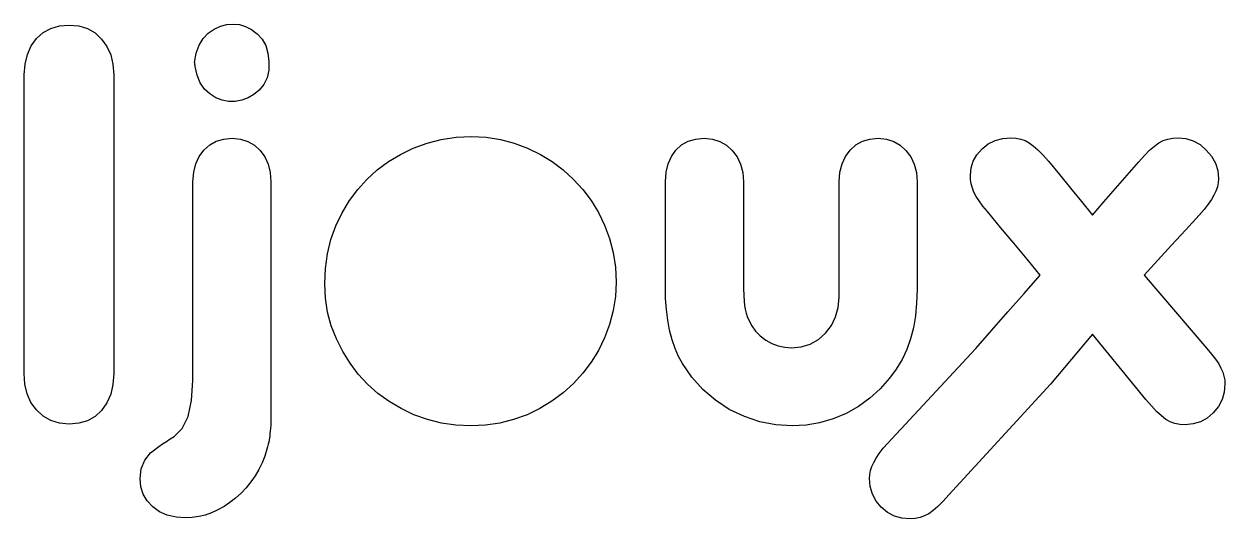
# Model space of a CAD drawing. Extents: x 0 to 100, y 0 to 41.
import ezdxf

# ---------------------------------------------------------------- set-up
doc = ezdxf.new("R2010")
doc.units = 0
doc.layers.add('Layer_1', color=7, linetype='CONTINUOUS')

msp = doc.modelspace()

# ---------------------------------------------------------------- linework, layer by layer
at = {"layer": 'Layer_1', "color": 7}
for points in [[(7.616954, 13.073959), (7.616954, 12.866299), (7.616954, 12.65864), (7.616954, 12.450981), (7.616954, 12.243322), (7.552819, 11.336316), (7.360421, 10.520948), (7.039768, 9.797189), (6.590857, 9.16504), (6.056427, 8.673352), (5.430385, 8.322155), (4.71273, 8.111448), (3.903463, 8.041203), (3.091134, 8.114496), (2.364315, 8.334375), (1.723006, 8.700841), (1.167207, 9.213892), (0.71829, 9.842994), (0.397634, 10.557581), (0.205241, 11.357709), (0.141111, 12.243322), (0.141111, 12.450981), (0.141111, 12.65864), (0.141111, 12.866299), (0.141111, 13.073959), (0.141111, 18.876298), (0.141111, 24.678626), (0.141111, 30.480957), (0.141111, 36.283285), (0.141111, 36.49095), (0.141111, 36.698611), (0.141111, 36.906273), (0.141111, 37.113935), (0.223563, 38.017859), (0.422063, 38.824072), (0.736611, 39.532574), (1.167207, 40.143362), (1.723006, 40.635013), (2.364315, 40.986199), (3.091134, 41.196923), (3.903463, 41.267182), (4.71273, 41.19387), (5.430385, 40.973987), (6.056427, 40.60753), (6.590857, 40.094501), (7.039768, 39.486764), (7.360421, 38.787423), (7.552819, 37.996481), (7.616954, 37.113935), (7.616954, 36.906273), (7.616954, 36.698611), (7.616954, 36.49095), (7.616954, 36.283285), (7.616954, 30.480957), (7.616954, 24.678626), (7.616954, 18.876298), (7.616954, 13.073959)], [(14.35545, 38.141935), (14.493741, 38.920894), (14.727997, 39.586975), (15.05822, 40.140165), (15.484403, 40.580477), (15.986782, 40.933257), (16.500455, 41.178796), (17.025422, 41.317099), (17.561681, 41.348166), (18.092284, 41.297346), (18.60031, 41.144932), (19.085763, 40.890921), (19.548641, 40.535318), (19.966347, 40.086542), (20.271161, 39.553103), (20.463086, 38.935008), (20.54212, 38.232252), (20.525187, 37.506879), (20.384068, 36.866192), (20.118765, 36.310186), (19.729284, 35.838867), (19.283339, 35.474766), (18.803533, 35.195343), (18.28986, 35.000602), (17.742324, 34.890546), (17.186307, 34.896191), (16.647231, 35.003435), (16.125092, 35.212294), (15.619888, 35.522772), (15.171124, 35.937647), (14.818323, 36.459787), (14.561487, 37.089184), (14.400618, 37.825838), (14.389329, 37.904869), (14.37804, 37.983897), (14.366751, 38.062919), (14.355462, 38.14195)], [(20.701203, 11.999002), (20.701203, 11.547052), (20.701203, 11.095073), (20.701203, 10.643094), (20.701203, 10.191143), (20.701201, 9.702504), (20.701198, 9.262745), (20.701201, 8.871867), (20.701203, 8.529842), (20.698155, 8.224449), (20.688983, 7.943497), (20.673715, 7.686957), (20.652351, 7.454886), (20.62791, 7.244151), (20.60347, 7.05176), (20.579029, 6.877685), (20.554617, 6.721955), (20.524072, 6.544832), (20.481318, 6.355489), (20.42635, 6.153926), (20.35917, 5.940171), (20.188149, 5.36297), (19.968269, 4.804114), (19.699532, 4.263602), (19.381936, 3.741378), (19.024631, 3.22223), (18.63679, 2.739715), (18.218413, 2.29386), (17.769499, 1.884638), (17.296147, 1.515124), (16.804476, 1.188367), (16.294484, 0.904339), (15.766167, 0.663095), (15.228686, 0.470704), (14.691208, 0.33329), (14.15373, 0.250825), (13.616252, 0.223449), (12.803926, 0.281474), (12.077108, 0.455549), (11.4358, 0.745673), (10.879997, 1.151819), (10.409705, 1.646555), (10.073778, 2.202363), (9.872224, 2.819245), (9.805038, 3.497199), (9.90276, 4.306471), (10.195933, 5.024106), (10.68455, 5.650159), (11.368614, 6.184575), (11.686216, 6.392235), (12.003817, 6.599894), (12.321416, 6.807581), (12.639018, 7.01524), (13.323082, 7.671802), (13.811699, 8.664321), (14.104869, 9.992741), (14.202594, 11.65709), (14.202594, 15.614893), (14.202594, 19.572692), (14.202594, 23.530492), (14.202594, 27.488292), (14.202594, 27.671522), (14.202594, 27.854752), (14.202594, 28.037982), (14.202594, 28.221218), (14.278938, 29.0091), (14.459117, 29.711483), (14.743125, 30.328362), (15.130966, 30.859747), (15.607366, 31.287274), (16.157059, 31.592658), (16.780047, 31.775891), (17.476329, 31.836981), (18.172605, 31.77284), (18.795588, 31.580438), (19.345284, 31.259791), (19.821692, 30.810889), (20.206473, 30.282557), (20.481318, 29.674834), (20.646229, 28.987719), (20.701201, 28.221218), (20.701201, 28.037982), (20.701201, 27.854752), (20.701201, 27.671522), (20.701201, 27.488292), (20.701201, 23.616), (20.701201, 19.743705), (20.701201, 15.871416), (20.701201, 11.999115)], [(37.402745, 31.983477), (38.630386, 31.922384), (39.821386, 31.739151), (40.975746, 31.433767), (42.093467, 31.006246), (43.1562, 30.496239), (44.145646, 29.894623), (45.061804, 29.201401), (45.904681, 28.416572), (46.68951, 27.573698), (47.382732, 26.657537), (47.984345, 25.668091), (48.494352, 24.605358), (48.921879, 23.484583), (49.22726, 22.32106), (49.410496, 21.114791), (49.471588, 19.865769), (49.410496, 18.659489), (49.22726, 17.483754), (48.921879, 16.338561), (48.494352, 15.223911), (47.984345, 14.179479), (47.382732, 13.196133), (46.68951, 12.273887), (45.904681, 11.412686), (45.040429, 10.64617), (44.108999, 9.959044), (43.11039, 9.351335), (42.044606, 8.823015), (40.926885, 8.416869), (39.772525, 8.126744), (38.581525, 7.952669), (37.353881, 7.894645), (36.123172, 7.952669), (34.923002, 8.126744), (33.753377, 8.416869), (32.614294, 8.823015), (31.548496, 9.32997), (30.549884, 9.922411), (29.61846, 10.600365), (28.75422, 11.363833), (27.987701, 12.203642), (27.300581, 13.110647), (26.692866, 14.084822), (26.164549, 15.126185), (25.73701, 16.219464), (25.431623, 17.349388), (25.248393, 18.515962), (25.187315, 19.719188), (25.24534, 20.992637), (25.419409, 22.223338), (25.709525, 23.41129), (26.115688, 24.556494), (26.644005, 25.640606), (27.251719, 26.645322), (27.93884, 27.570644), (28.705358, 28.416572), (29.569596, 29.201401), (30.50102, 29.894623), (31.499632, 30.496239), (32.565433, 31.006246), (33.710623, 31.433767), (34.898573, 31.739151), (36.129279, 31.922384), (37.402745, 31.983477)], [(60.063899, 20.012335), (60.069995, 19.331319), (60.088312, 18.754135), (60.118854, 18.280789), (60.16161, 17.911281), (60.21963, 17.596725), (60.295973, 17.288284), (60.390645, 16.985959), (60.503644, 16.689736), (60.757108, 16.219438), (61.07776, 15.785792), (61.465604, 15.38879), (61.920634, 15.028438), (62.439781, 14.750528), (62.971149, 14.552041), (63.51474, 14.432943), (64.070549, 14.393235), (64.888974, 14.469576), (65.634111, 14.698627), (66.305963, 15.08035), (66.904529, 15.61478), (67.396193, 16.259135), (67.747382, 16.970683), (67.958101, 17.749421), (68.028346, 18.595343), (68.028346, 18.900727), (68.028346, 19.206114), (68.028346, 19.511501), (68.028346, 19.816888), (68.028346, 21.734709), (68.028346, 23.652531), (68.028346, 25.570352), (68.028346, 27.488179), (68.028346, 27.671409), (68.028346, 27.854639), (68.028346, 28.037869), (68.028346, 28.221105), (68.104684, 29.008987), (68.284858, 29.711371), (68.568869, 30.328249), (68.956719, 30.859634), (69.43311, 31.287161), (69.9828, 31.592545), (70.605791, 31.775778), (71.302081, 31.836868), (71.976973, 31.772727), (72.584688, 31.580325), (73.125223, 31.259678), (73.598583, 30.810776), (74.004732, 30.282444), (74.294845, 29.674721), (74.468919, 28.987606), (74.526956, 28.221105), (74.526956, 28.037869), (74.526956, 27.854639), (74.526956, 27.671409), (74.526956, 27.488179), (74.526956, 25.435986), (74.526956, 23.383793), (74.526956, 21.3316), (74.526956, 19.279407), (74.493351, 18.121994), (74.39257, 17.043976), (74.224611, 16.045369), (73.989478, 15.12616), (73.677972, 14.261917), (73.280964, 13.428204), (72.79846, 12.625056), (72.230454, 11.852416), (71.454764, 10.972927), (70.593574, 10.191115), (69.646882, 9.507065), (68.614688, 8.92072), (67.527506, 8.471817), (66.4159, 8.151156), (65.279868, 7.958765), (64.11941, 7.894616), (62.766544, 7.98013), (61.444223, 8.23667), (60.152444, 8.664208), (58.891207, 9.262745), (57.730737, 10.032337), (56.692425, 10.924046), (55.776269, 11.937929), (54.982268, 13.073959), (54.658559, 13.669476), (54.371497, 14.332162), (54.121081, 15.062028), (53.907312, 15.859091), (53.757672, 16.705004), (53.650786, 17.581459), (53.586654, 18.488454), (53.56529, 19.425996), (53.56529, 21.441543), (53.56529, 23.457086), (53.56529, 25.47263), (53.56529, 27.488179), (53.56529, 27.671409), (53.56529, 27.854639), (53.56529, 28.037869), (53.56529, 28.221105), (53.63858, 29.008987), (53.809598, 29.711371), (54.078338, 30.328249), (54.444801, 30.859634), (54.921201, 31.287161), (55.470893, 31.592545), (56.093882, 31.775778), (56.790164, 31.836868), (57.48644, 31.772727), (58.109426, 31.580325), (58.659121, 31.259678), (59.135526, 30.810776), (59.541684, 30.282444), (59.8318, 29.674721), (60.005874, 28.987606), (60.063899, 28.221105), (60.063899, 28.037869), (60.063899, 27.854639), (60.063899, 27.671409), (60.063899, 27.488179), (60.063899, 25.619216), (60.063899, 23.750253), (60.063899, 21.881296), (60.063899, 20.012335)], [(92.995163, 29.8824), (93.46545, 30.401542), (93.899093, 30.835185), (94.296097, 31.183332), (94.656461, 31.445976), (95.032076, 31.638356), (95.426022, 31.775775), (95.838295, 31.858232), (96.268898, 31.885721), (96.928519, 31.821574), (97.539288, 31.629181), (98.101201, 31.308528), (98.614261, 30.859626), (99.063167, 30.343512), (99.383816, 29.772432), (99.576213, 29.146398), (99.640356, 28.465402), (99.615916, 28.123354), (99.54262, 27.781323), (99.420468, 27.439293), (99.249464, 27.09727), (99.044845, 26.736906), (98.773048, 26.339902), (98.434073, 25.906256), (98.027922, 25.435975), (96.879672, 24.19), (95.731423, 22.944023), (94.583171, 21.698054), (93.434922, 20.452077), (94.741972, 18.925151), (96.049025, 17.398218), (97.356075, 15.871294), (98.663125, 14.344354), (99.06622, 13.874059), (99.396034, 13.440424), (99.652562, 13.043422), (99.835806, 12.683081), (99.985432, 12.36242), (100.092312, 12.035635), (100.156447, 11.702782), (100.17784, 11.363805), (100.11675, 10.701119), (99.933514, 10.081189), (99.628133, 9.503989), (99.200606, 8.969573), (98.687546, 8.542034), (98.125633, 8.236641), (97.514867, 8.053423), (96.855243, 7.99235), (96.42464, 8.019725), (96.012367, 8.102163), (95.618421, 8.239605), (95.242806, 8.431996), (94.882442, 8.719044), (94.485437, 9.091634), (94.051795, 9.549709), (93.581508, 10.093297), (92.469905, 11.449205), (91.358302, 12.805114), (90.246697, 14.161022), (89.135094, 15.516933), (87.974627, 14.136582), (86.814163, 12.756261), (85.653697, 11.375912), (77.170935, 2.144339), (76.700637, 1.625191), (76.266988, 1.191528), (75.869989, 0.843379), (75.509636, 0.580771), (75.155388, 0.388352), (74.776708, 0.250938), (74.373599, 0.168473), (73.94606, 0.141097), (73.26505, 0.202198), (72.639007, 0.385417), (72.067936, 0.690809), (71.551837, 1.118348), (71.124298, 1.634448), (70.818911, 2.205524), (70.635681, 2.83155), (70.574603, 3.51258), (70.595995, 3.851557), (70.660125, 4.18441), (70.767011, 4.511167), (70.916648, 4.831828), (71.118202, 5.192197), (71.380835, 5.589199), (71.704544, 6.022834), (79.411624, 14.344354), (80.755321, 15.871292), (82.09902, 17.398218), (83.442717, 18.925145), (84.786414, 20.452074), (83.687025, 21.771342), (82.587637, 23.090609), (81.488249, 24.409871), (80.388861, 25.729142), (80.007127, 26.196369), (79.692579, 26.620854), (79.445217, 27.00259), (79.265041, 27.341576), (79.136776, 27.686649), (79.045161, 28.037844), (78.990193, 28.395148), (78.971877, 28.758569), (79.032955, 29.372379), (79.216185, 29.943448), (79.521569, 30.47177), (79.949111, 30.957342), (80.46521, 31.363497), (81.036281, 31.653604), (81.662321, 31.827682), (82.343334, 31.885718), (82.767816, 31.858229), (83.161762, 31.77577), (83.525174, 31.638347), (83.858046, 31.44597), (84.197023, 31.204702), (84.578754, 30.871829), (85.003239, 30.447347), (85.470484, 29.931258), (86.386642, 28.807435), (87.3028, 27.683615), (88.218955, 26.559801), (89.135114, 25.435981), (90.100133, 26.547583), (91.065152, 27.659186), (92.030169, 28.770792), (92.995188, 29.882397)]]:
    msp.add_lwpolyline(points, dxfattribs=at)

doc.saveas('drawing.dxf')
